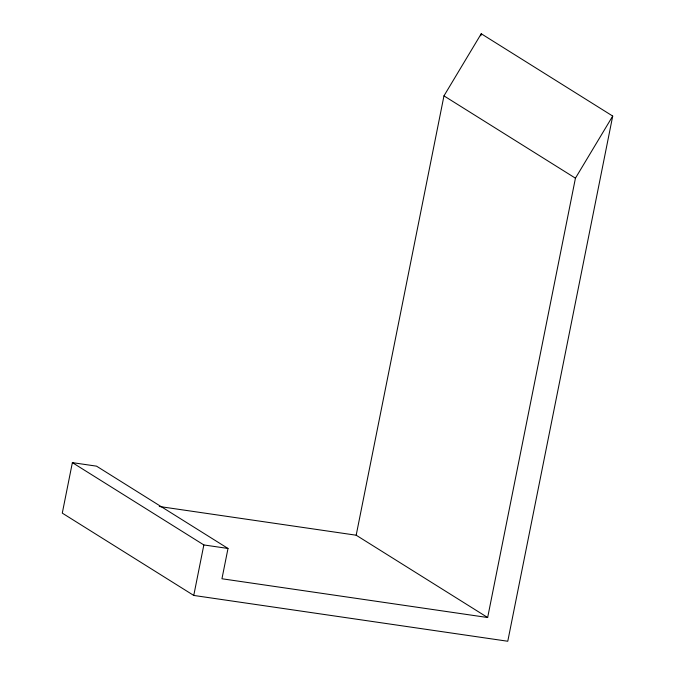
<?xml version="1.0" encoding="UTF-8"?>
<svg xmlns="http://www.w3.org/2000/svg" width="675" height="675" viewBox="0 0 675 675"><rect width="100%" height="100%" fill="white"/><g stroke="black" fill="none" stroke-linecap="round" stroke-linejoin="round"><path stroke-width="1.01" d="M487.654 617.524L221.948 578.762L228.007 548.463L96.533 466.155L72.377 462.628L62.286 513.127L193.759 595.443L507.769 641.25L612.714 116.066L481.241 33.75L443.964 95.875L356.181 535.216L487.654 617.524L575.438 178.183L612.714 116.066M193.759 595.443L203.85 544.936L72.377 462.628M480.828 35.817L481.241 33.75M159.249 506.486L356.181 535.216M203.85 544.936L228.007 548.463M443.964 95.875L575.438 178.183"/></g></svg>
